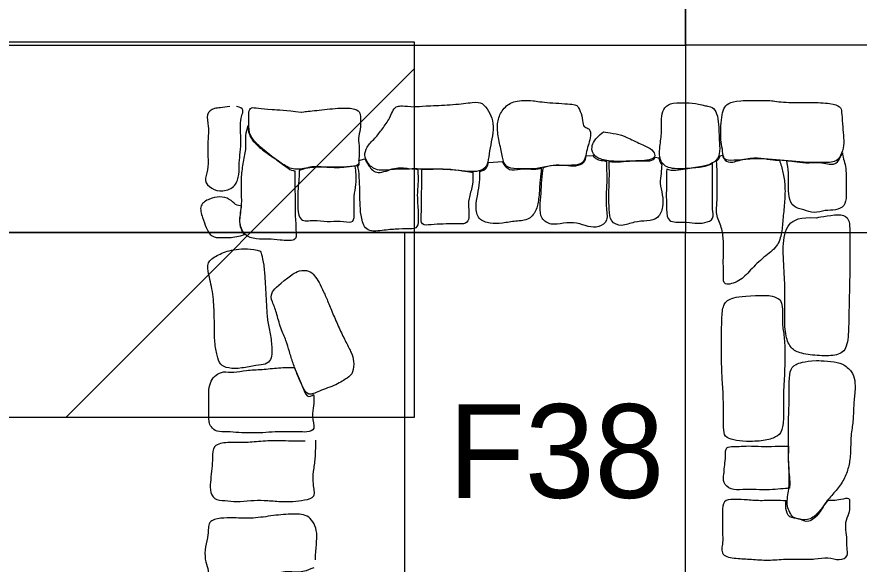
# Model space of a CAD drawing. Extents: x -271.8 to -179.5, y -302.5 to -251.
# Drawn here: x -222.072 to -217.573, y -273.769 to -270.849 of the extents above; entities that cross this region are included whole.
import ezdxf

# ---------------------------------------------------------------- set-up
doc = ezdxf.new("R2010")
doc.units = 0
for name, color, linetype in [('Brick', 7, 'Continuous'), ('Feature Labels', 7, 'Continuous'), ('Pi Sunyer Trench', 7, 'Continuous'), ('Quadrat Boundaries', 7, 'Continuous'), ('Quadrat Boundaries 1981 Field School', 7, 'Continuous')]:
    doc.layers.add(name, color=color, linetype=linetype)

msp = doc.modelspace()

# ---------------------------------------------------------------- linework, layer by layer
at = {"layer": 'Brick'}
for p, q in [((-219.032, -271.5901), (-218.9959, -271.5886)), ((-218.6625, -271.597), (-218.6432, -271.6002)), ((-218.3148, -271.5897), (-218.3029, -271.5875)), ((-220.2453, -271.6148), (-220.2125, -271.6056)), ((-219.553, -271.625), (-219.4788, -271.621))]:
    msp.add_line(p, q, dxfattribs=at)
for points in [[(-220.9341, -271.3271), (-220.975, -271.3351), (-221.019, -271.3305), (-221.0638, -271.3657), (-221.0449, -271.4325), (-221.0523, -271.5103), (-221.0512, -271.5951), (-221.0478, -271.668), (-221.0761, -271.7249), (-221.0342, -271.7665), (-220.9727, -271.7856), (-220.9002, -271.754), (-220.8832, -271.6884), (-220.8856, -271.6264), (-220.878, -271.5738), (-220.8737, -271.5055), (-220.8798, -271.4236), (-220.8736, -271.3799), (-220.8541, -271.3334), (-220.8994, -271.3271)], [(-220.5541, -271.3568), (-220.636, -271.3472), (-220.7179, -271.3423), (-220.7854, -271.3375), (-220.824, -271.3279), (-220.8336, -271.3568), (-220.8336, -271.4002), (-220.8336, -271.4677), (-220.8047, -271.5159), (-220.7179, -271.5882), (-220.6505, -271.6364), (-220.5926, -271.6701), (-220.5059, -271.6508), (-220.4239, -271.6508), (-220.3179, -271.6508), (-220.2697, -271.646), (-220.2456, -271.6412), (-220.2456, -271.6123), (-220.2408, -271.5496), (-220.2504, -271.4966), (-220.236, -271.4484), (-220.236, -271.3954), (-220.236, -271.3616), (-220.2601, -271.3375), (-220.3372, -271.3327), (-220.4625, -271.3472), (-220.5541, -271.3568), (-220.5541, -271.3568), (-220.5541, -271.3568)], [(-219.9468, -271.3279), (-220.0094, -271.3231), (-220.0432, -271.3231), (-220.0624, -271.3423), (-220.0769, -271.3857), (-220.1203, -271.4484), (-220.1588, -271.4966), (-220.207, -271.5448), (-220.2167, -271.5882), (-220.2022, -271.6267), (-220.154, -271.6749), (-220.0576, -271.6605), (-219.9468, -271.6605), (-219.8407, -271.6605), (-219.7251, -271.6653), (-219.6624, -271.6749), (-219.5997, -271.6749), (-219.5612, -271.6508), (-219.5515, -271.5978), (-219.5419, -271.5303), (-219.5274, -271.4677), (-219.5274, -271.4002), (-219.5515, -271.352), (-219.5853, -271.3038), (-219.629, -271.3034), (-219.7395, -271.3182), (-219.8696, -271.3231), (-219.9468, -271.3279), (-219.9468, -271.3279), (-219.9468, -271.3279)], [(-219.3298, -271.2941), (-219.378, -271.2941), (-219.431, -271.299), (-219.4841, -271.3472), (-219.5082, -271.4098), (-219.5033, -271.4821), (-219.4841, -271.5641), (-219.4744, -271.6315), (-219.4407, -271.6605), (-219.3636, -271.6605), (-219.2961, -271.6605), (-219.219, -271.6412), (-219.1419, -271.6412), (-219.0744, -271.6412), (-219.0406, -271.6219), (-219.031, -271.5785), (-219.0214, -271.5351), (-219.0069, -271.4966), (-219.0069, -271.4484), (-219.0358, -271.4387), (-219.0503, -271.4291), (-219.0503, -271.3761), (-219.0744, -271.3279), (-219.084, -271.3134), (-219.2334, -271.3086), (-219.3298, -271.2941), (-219.3298, -271.2941), (-219.3298, -271.2941)], [(-218.3948, -271.3231), (-218.443, -271.3086), (-218.5394, -271.3038), (-218.5972, -271.3134), (-218.6261, -271.352), (-218.6309, -271.405), (-218.6261, -271.4677), (-218.6406, -271.5544), (-218.6406, -271.6123), (-218.602, -271.6605), (-218.496, -271.6605), (-218.3948, -271.646), (-218.3562, -271.6315), (-218.3177, -271.5978), (-218.3177, -271.5351), (-218.3225, -271.4773), (-218.3225, -271.4243), (-218.3321, -271.3616), (-218.3562, -271.3279), (-218.3948, -271.3231), (-218.3948, -271.3231), (-218.3948, -271.3231)], [(-218.0574, -271.2941), (-218.1249, -271.2941), (-218.2213, -271.2941), (-218.2743, -271.3086), (-218.2984, -271.3375), (-218.308, -271.3809), (-218.3128, -271.4484), (-218.3128, -271.5062), (-218.3032, -271.5544), (-218.2984, -271.6026), (-218.2839, -271.6171), (-218.202, -271.6123), (-218.1104, -271.6026), (-218.0285, -271.6123), (-217.9417, -271.6171), (-217.8598, -271.6267), (-217.7827, -271.6267), (-217.6959, -271.6267), (-217.6718, -271.593), (-217.6525, -271.5351), (-217.6573, -271.4821), (-217.6622, -271.4195), (-217.667, -271.352), (-217.6718, -271.3279), (-217.72, -271.3086), (-217.8357, -271.3038), (-217.9513, -271.3086), (-218.0574, -271.2941), (-218.0574, -271.2941), (-218.0574, -271.2941)], [(-220.5879, -271.6707), (-220.5879, -271.6833), (-220.5879, -271.7281), (-220.5859, -271.7956), (-220.585, -271.8702), (-220.5861, -271.9164), (-220.5806, -271.9574), (-220.5825, -271.9954), (-220.574, -272.0487), (-220.6721, -272.0388), (-220.7251, -272.0329), (-220.7924, -272.0367), (-220.8606, -272.0176), (-220.8876, -271.9424), (-220.8686, -271.8647), (-220.8723, -271.7826), (-220.8735, -271.7002), (-220.8618, -271.6232), (-220.8441, -271.5438), (-220.8528, -271.4821), (-220.8415, -271.4444), (-220.8355, -271.4284)], [(-220.8355, -271.4284), (-220.8364, -271.4417), (-220.8373, -271.4744), (-220.7942, -271.5336), (-220.7259, -271.5833), (-220.6554, -271.6308), (-220.6117, -271.6679), (-220.5895, -271.6705), (-220.5879, -271.6707)], [(-218.9394, -271.4628), (-218.9876, -271.5014), (-219.0069, -271.5448), (-218.9924, -271.593), (-218.9346, -271.6171), (-218.8527, -271.6219), (-218.7804, -271.6171), (-218.7177, -271.6171), (-218.6695, -271.6074), (-218.6599, -271.5833), (-218.684, -271.5496), (-218.737, -271.5303), (-218.8189, -271.4869), (-218.8671, -271.4725), (-218.9394, -271.4628), (-218.9394, -271.4628), (-218.9394, -271.4628)], [(-219.2597, -271.6521), (-219.2462, -271.6481), (-219.2079, -271.6356), (-219.1447, -271.64), (-219.0845, -271.6486), (-219.0362, -271.6266), (-219.0331, -271.6019), (-219.032, -271.5901)], [(-218.9959, -271.5886), (-218.9948, -271.5901), (-218.9808, -271.6079), (-218.9521, -271.6146), (-218.9269, -271.6182), (-218.923, -271.6188)], [(-218.9083, -271.6204), (-218.8896, -271.6222), (-218.8477, -271.6231), (-218.7828, -271.6159), (-218.7246, -271.6164), (-218.6761, -271.619), (-218.6642, -271.601), (-218.6625, -271.597)], [(-218.6432, -271.6002), (-218.6426, -271.6043), (-218.6398, -271.6175), (-218.6333, -271.6302), (-218.6275, -271.638)], [(-218.3352, -271.6184), (-218.3277, -271.6125), (-218.3193, -271.6034), (-218.3155, -271.5925), (-218.3148, -271.5897)], [(-218.3029, -271.5875), (-218.3023, -271.5928), (-218.2994, -271.6044), (-218.2682, -271.6341), (-218.1965, -271.6067), (-218.1141, -271.598), (-218.0461, -271.6117), (-218.0088, -271.6137), (-217.9989, -271.6141)], [(-217.6631, -271.5743), (-217.6614, -271.5838), (-217.6571, -271.6063), (-217.645, -271.6452), (-217.6421, -271.6957), (-217.6434, -271.7508), (-217.6415, -271.8043), (-217.6474, -271.8609), (-217.6998, -271.8818), (-217.7536, -271.8787), (-217.8144, -271.9001), (-217.8685, -271.8762), (-217.9269, -271.8682), (-217.9509, -271.8081), (-217.952, -271.746), (-217.949, -271.6804), (-217.9561, -271.6369), (-217.9602, -271.6156)], [(-217.9602, -271.6156), (-217.9541, -271.616), (-217.9204, -271.6185), (-217.8609, -271.6315), (-217.7824, -271.6195), (-217.7009, -271.6475), (-217.6749, -271.5997), (-217.6657, -271.5805), (-217.6631, -271.5743)], [(-220.5633, -271.6682), (-220.5633, -271.6753), (-220.5637, -271.7017), (-220.5693, -271.7471), (-220.572, -271.8134), (-220.5718, -271.8702), (-220.5641, -271.9451), (-220.4856, -271.9305), (-220.4134, -271.9451), (-220.345, -271.9326), (-220.2752, -271.955), (-220.2688, -271.907), (-220.27, -271.8653), (-220.2725, -271.8059), (-220.2587, -271.7428), (-220.2588, -271.6875), (-220.263, -271.6587), (-220.2653, -271.6459)], [(-220.2653, -271.6459), (-220.2667, -271.6459), (-220.2871, -271.6464), (-220.3343, -271.6547), (-220.4167, -271.6532), (-220.4976, -271.6424), (-220.5446, -271.6638), (-220.5633, -271.6682)], [(-220.2522, -271.6446), (-220.2494, -271.6439), (-220.2401, -271.6396), (-220.2439, -271.6252), (-220.2453, -271.6148)], [(-219.9295, -271.6612), (-219.9295, -271.6724), (-219.9294, -271.697), (-219.9283, -271.737), (-219.9357, -271.7968), (-219.9271, -271.8911), (-219.9271, -271.9704), (-219.951, -271.9809), (-220.0342, -271.9799), (-220.1039, -271.986), (-220.2086, -272.0008), (-220.2332, -271.9218), (-220.239, -271.8593), (-220.2401, -271.7734), (-220.2423, -271.7071), (-220.2465, -271.6574), (-220.2522, -271.6446)], [(-220.2125, -271.6056), (-220.2099, -271.6128), (-220.1956, -271.6404), (-220.1502, -271.6972), (-220.0514, -271.6474), (-219.9777, -271.6593), (-219.9352, -271.661), (-219.9295, -271.6612)], [(-219.5987, -271.6746), (-219.5838, -271.6706), (-219.5597, -271.6576), (-219.5541, -271.6345), (-219.553, -271.625)], [(-219.4788, -271.621), (-219.4777, -271.6247), (-219.4708, -271.6416), (-219.4321, -271.674), (-219.3663, -271.655), (-219.3096, -271.6644), (-219.2797, -271.6577), (-219.2715, -271.6555)], [(-218.923, -271.6188), (-218.9227, -271.6289), (-218.9233, -271.6431), (-218.9206, -271.6962), (-218.9226, -271.765), (-218.9278, -271.8617), (-218.9107, -271.9387), (-218.963, -271.9749), (-219.0213, -271.9702), (-219.0792, -271.9452), (-219.1547, -271.9485), (-219.2197, -271.9622), (-219.2749, -271.9271), (-219.2797, -271.8645), (-219.2708, -271.7896), (-219.2703, -271.7199), (-219.2635, -271.6724), (-219.2597, -271.6521)], [(-218.6275, -271.638), (-218.6282, -271.6519), (-218.6305, -271.6835), (-218.64, -271.7347), (-218.622, -271.7982), (-218.6196, -271.8622), (-218.6425, -271.9261), (-218.7054, -271.9385), (-218.7745, -271.94), (-218.8424, -271.9706), (-218.904, -271.9446), (-218.9093, -271.8775), (-218.9104, -271.7896), (-218.9077, -271.7228), (-218.907, -271.6691), (-218.9082, -271.6398), (-218.9083, -271.6204)], [(-218.6012, -271.6609), (-218.6024, -271.6821), (-218.6004, -271.7148), (-218.6044, -271.7896), (-218.6017, -271.8788), (-218.6003, -271.9483), (-218.5076, -271.9408), (-218.4512, -271.9517), (-218.3976, -271.9498), (-218.3446, -271.9284), (-218.36, -271.8738), (-218.3551, -271.8233), (-218.3565, -271.7663), (-218.3562, -271.7151), (-218.3562, -271.6701), (-218.3562, -271.6444), (-218.3562, -271.6315)], [(-218.3562, -271.6315), (-218.369, -271.638), (-218.4136, -271.6541), (-218.495, -271.6557), (-218.5709, -271.6766), (-218.6012, -271.6609)], [(-217.9989, -271.6141), (-217.9919, -271.6357), (-217.9792, -271.6778), (-217.9682, -271.7468), (-217.9698, -271.831), (-217.9803, -271.9208), (-217.9852, -272.0002), (-218.007, -272.0761), (-218.0815, -272.1281), (-218.1574, -272.2015), (-218.2083, -272.2616), (-218.3046, -272.288), (-218.2956, -272.2282), (-218.2993, -272.1819), (-218.2984, -272.1164), (-218.2968, -272.0442), (-218.3053, -271.973), (-218.3416, -271.9028), (-218.3296, -271.8287), (-218.3332, -271.749), (-218.3307, -271.6801), (-218.3338, -271.6356), (-218.3352, -271.6184)], [(-219.6368, -271.6779), (-219.6355, -271.6996), (-219.6346, -271.7509), (-219.6617, -271.8197), (-219.6586, -271.881), (-219.6552, -271.9212), (-219.6686, -271.9565), (-219.7296, -271.9529), (-219.7951, -271.9535), (-219.8597, -271.9574), (-219.9149, -271.9636), (-219.9117, -271.912), (-219.9106, -271.8657), (-219.9121, -271.8116), (-219.9077, -271.7489), (-219.9083, -271.6993), (-219.9083, -271.674), (-219.9083, -271.6615)], [(-219.9083, -271.6615), (-219.8858, -271.6615), (-219.8245, -271.6596), (-219.7421, -271.6608), (-219.6749, -271.6734), (-219.6453, -271.6773), (-219.6368, -271.6779)], [(-219.2715, -271.6555), (-219.2713, -271.6783), (-219.2777, -271.7112), (-219.2831, -271.8182), (-219.2936, -271.8757), (-219.3315, -271.9343), (-219.4076, -271.9376), (-219.479, -271.9506), (-219.5446, -271.9532), (-219.6094, -271.9325), (-219.6241, -271.8603), (-219.6096, -271.7956), (-219.5987, -271.7297), (-219.5984, -271.6908), (-219.5987, -271.6746)], [(-220.8726, -271.8581), (-220.881, -271.8577), (-220.9047, -271.854), (-220.9326, -271.8191), (-220.9899, -271.8047), (-221.0415, -271.8179), (-221.1011, -271.8507), (-221.0794, -271.9228), (-221.0615, -271.9728), (-221.0329, -272.0269), (-220.9811, -272.0263), (-220.9365, -272.0275), (-220.898, -272.0223), (-220.8703, -272.0146), (-220.8553, -272.0099)], [(-220.8553, -272.0099), (-220.8561, -272.0091), (-220.8679, -271.9975), (-220.887, -271.944), (-220.8756, -271.8933), (-220.8726, -271.8581)], [(-217.8019, -271.9207), (-217.8887, -271.9159), (-217.961, -271.9448), (-217.9851, -272.0701), (-217.9706, -272.2292), (-217.9706, -272.34), (-217.9706, -272.4316), (-217.9706, -272.5473), (-217.9417, -272.6148), (-217.8983, -272.6437), (-217.7971, -272.6582), (-217.6959, -272.6582), (-217.6381, -272.6292), (-217.6284, -272.5136), (-217.6284, -272.4027), (-217.6236, -272.2678), (-217.6236, -272.1376), (-217.6236, -272.075), (-217.6236, -271.9882), (-217.6236, -271.94), (-217.6477, -271.9014), (-217.7248, -271.9063), (-217.8019, -271.9207), (-217.8019, -271.9207), (-217.8019, -271.9207)], [(-220.771, -272.0991), (-220.8192, -272.0846), (-220.9107, -272.0846), (-220.9879, -272.1135), (-221.0505, -272.1473), (-221.0553, -272.2003), (-221.0264, -272.2967), (-221.0168, -272.4172), (-221.0168, -272.4991), (-221.0168, -272.5859), (-221.0023, -272.6582), (-220.9879, -272.7064), (-220.9445, -272.7256), (-220.8722, -272.7256), (-220.7902, -272.7064), (-220.742, -272.7064), (-220.7131, -272.6774), (-220.7083, -272.6437), (-220.7131, -272.5569), (-220.7324, -272.4846), (-220.7372, -272.4172), (-220.742, -272.3256), (-220.7469, -272.2485), (-220.7517, -272.1714), (-220.7661, -272.1087), (-220.771, -272.0991), (-220.771, -272.0991), (-220.771, -272.0991)], [(-220.6023, -272.2244), (-220.6649, -272.2726), (-220.7228, -272.3208), (-220.7083, -272.369), (-220.6842, -272.422), (-220.6649, -272.5136), (-220.6312, -272.5762), (-220.6167, -272.6341), (-220.5974, -272.6967), (-220.5733, -272.7594), (-220.5444, -272.8269), (-220.5155, -272.8751), (-220.4625, -272.8461), (-220.3613, -272.8124), (-220.3034, -272.7738), (-220.2745, -272.7497), (-220.2697, -272.6823), (-220.2842, -272.6437), (-220.3131, -272.5859), (-220.3468, -272.5184), (-220.3806, -272.4413), (-220.4095, -272.369), (-220.4336, -272.316), (-220.4577, -272.2629), (-220.4818, -272.2292), (-220.5107, -272.2003), (-220.5637, -272.2003), (-220.6023, -272.2244), (-220.6023, -272.2244), (-220.6023, -272.2244)], [(-218.0574, -272.3352), (-218.1634, -272.3352), (-218.2598, -272.3449), (-218.2984, -272.3786), (-218.308, -272.4413), (-218.308, -272.5666), (-218.308, -272.6485), (-218.308, -272.7546), (-218.2984, -272.8413), (-218.2984, -272.9666), (-218.2984, -273.0437), (-218.2936, -273.0919), (-218.2454, -273.1064), (-218.1827, -273.116), (-218.079, -273.1122), (-218.014, -273.0919), (-217.9851, -273.063), (-217.9754, -272.9955), (-217.9803, -272.8751), (-217.9706, -272.7401), (-217.9706, -272.663), (-217.9706, -272.5618), (-217.9851, -272.4943), (-217.9803, -272.4316), (-217.9851, -272.3834), (-217.9947, -272.3497), (-218.0574, -272.3352), (-218.0574, -272.3352), (-218.0574, -272.3352)], [(-220.4866, -272.8635), (-220.4866, -272.8641), (-220.4862, -272.881), (-220.4843, -272.9211), (-220.5, -272.9787), (-220.4735, -273.0532), (-220.5238, -273.0671), (-220.5683, -273.0609), (-220.628, -273.064), (-220.6923, -273.0614), (-220.758, -273.07), (-220.8207, -273.0671), (-220.8871, -273.0693), (-220.9474, -273.0603), (-221.0074, -273.0656), (-221.0356, -273.0353), (-221.0468, -273.0127), (-221.045, -272.9794), (-221.0462, -272.941), (-221.0448, -272.8895), (-221.0488, -272.8373), (-221.0359, -272.7906), (-221.0102, -272.7587), (-220.9707, -272.7381), (-220.9147, -272.7502), (-220.8486, -272.7321), (-220.7611, -272.7316), (-220.6751, -272.7196), (-220.6127, -272.7195), (-220.589, -272.7199)], [(-220.589, -272.7199), (-220.5839, -272.7334), (-220.5697, -272.7697), (-220.5473, -272.8153), (-220.5233, -272.8868), (-220.4974, -272.8713), (-220.4866, -272.8635)], [(-217.8019, -272.6823), (-217.8694, -272.6871), (-217.9176, -272.7015), (-217.9465, -272.7353), (-217.9465, -272.8172), (-217.9465, -272.8992), (-217.9513, -272.9955), (-217.9513, -273.0823), (-217.9513, -273.1546), (-217.9513, -273.2173), (-217.9465, -273.2944), (-217.9465, -273.3667), (-217.9658, -273.4534), (-217.9321, -273.5209), (-217.9031, -273.5257), (-217.8501, -273.5402), (-217.7923, -273.5016), (-217.7441, -273.4293), (-217.6959, -273.3763), (-217.6525, -273.3185), (-217.6284, -273.251), (-217.6188, -273.1883), (-217.6188, -273.0775), (-217.6043, -273.01), (-217.6043, -272.9233), (-217.5947, -272.8461), (-217.5947, -272.7883), (-217.6091, -272.7401), (-217.6622, -272.6967), (-217.72, -272.6871), (-217.8019, -272.6823), (-217.8019, -272.6823), (-217.8019, -272.6823)], [(-220.532, -273.1137), (-220.6061, -273.1137), (-220.6824, -273.1078), (-220.783, -273.1153), (-220.8702, -273.1228), (-220.9434, -273.1177), (-221.0294, -273.1306), (-221.0248, -273.2049), (-221.0305, -273.257), (-221.0367, -273.3203), (-221.042, -273.3717), (-221.0217, -273.4277), (-220.9587, -273.429), (-220.8999, -273.4374), (-220.8199, -273.4292), (-220.7528, -273.4269), (-220.6722, -273.4352), (-220.5942, -273.4365), (-220.5372, -273.4268), (-220.4712, -273.4148), (-220.4925, -273.3414), (-220.4877, -273.2751), (-220.4766, -273.2042), (-220.4752, -273.154), (-220.4753, -273.1079)], [(-217.9461, -273.364), (-217.9575, -273.3648), (-217.9914, -273.3675), (-218.0508, -273.373), (-218.1235, -273.3714), (-218.1965, -273.3706), (-218.2598, -273.3745), (-218.3032, -273.3346), (-218.2944, -273.2882), (-218.2942, -273.2504), (-218.2854, -273.2096), (-218.2912, -273.1457), (-218.2556, -273.1402), (-218.2156, -273.1413), (-218.1668, -273.1372), (-218.0959, -273.1414), (-218.0236, -273.14), (-217.9722, -273.14), (-217.9512, -273.14)], [(-217.9512, -273.14), (-217.9513, -273.1449), (-217.9514, -273.1706), (-217.9523, -273.2223), (-217.9469, -273.2913), (-217.9425, -273.3416), (-217.9461, -273.364)], [(-217.964, -273.4319), (-217.979, -273.4307), (-218.0326, -273.4273), (-218.1101, -273.4328), (-218.1916, -273.4234), (-218.2448, -273.4245), (-218.3024, -273.4253), (-218.3036, -273.4924), (-218.3029, -273.541), (-218.3038, -273.6018), (-218.2995, -273.6504), (-218.3167, -273.7252), (-218.2281, -273.74), (-218.1508, -273.7422), (-218.0601, -273.7507), (-217.9644, -273.7406), (-217.8854, -273.7421), (-217.8084, -273.7444), (-217.7389, -273.7297), (-217.6777, -273.7525), (-217.6261, -273.727), (-217.642, -273.68), (-217.6356, -273.6383), (-217.6461, -273.587), (-217.6456, -273.5336), (-217.6195, -273.4862), (-217.6259, -273.4535), (-217.6168, -273.4103), (-217.6748, -273.427), (-217.7102, -273.4295), (-217.7343, -273.4297), (-217.7443, -273.4297)], [(-217.7443, -273.4297), (-217.7612, -273.4522), (-217.7821, -273.4978), (-217.8451, -273.5547), (-217.8938, -273.5233), (-217.95, -273.5249), (-217.9685, -273.4721), (-217.9652, -273.4388), (-217.964, -273.4319)], [(-220.4767, -273.7462), (-220.4758, -273.6813), (-220.4577, -273.5989), (-220.5067, -273.5037), (-220.5947, -273.4997), (-220.7012, -273.5086), (-220.8103, -273.5271), (-220.9187, -273.5208), (-220.9814, -273.5224), (-221.0538, -273.5363), (-221.046, -273.615), (-221.0671, -273.6747), (-221.0686, -273.7466), (-221.0493, -273.7917), (-221.0483, -273.8447), (-220.9904, -273.8433), (-220.9229, -273.8425), (-220.8249, -273.8115), (-220.7201, -273.8272), (-220.638, -273.8035), (-220.5669, -273.8131), (-220.5291, -273.8058), (-220.4832, -273.7862)]]:
    msp.add_open_spline(points, degree=3, dxfattribs=at)
at = {"layer": 'Pi Sunyer Trench'}
msp.add_line((-221.8075, -272.9843), (-219.9474, -271.1242), dxfattribs=at)
for points in [[(-220.4474, -270.9843), (-257.9474, -270.9843), (-257.9474, -262.9843), (-220.4474, -262.9843)], [(-220.4474, -272.9843), (-219.9474, -272.9843), (-219.9474, -270.9843), (-220.4474, -270.9843)], [(-259.9474, -272.9843), (-259.9474, -275.7343), (-257.9474, -275.7343), (-257.9474, -272.9843), (-220.4474, -272.9843)]]:
    msp.add_lwpolyline(points, dxfattribs=at)
at = {"layer": 'Quadrat Boundaries'}
for p, q in [((-218.5, -270), (-218.5, -272)), ((-230, -272), (-218.5, -272)), ((-218.5, -272), (-210, -272))]:
    msp.add_line(p, q, dxfattribs=at)
msp.add_lwpolyline([(-220, -275), (-220, -272)], dxfattribs=at)
at = {"layer": 'Quadrat Boundaries 1981 Field School'}
for points in [[(-218.5, -264), (-225.75, -264), (-225.75, -271), (-218.5, -271)], [(-218.5, -272), (-225.75, -272), (-225.75, -279), (-218.5, -279)]]:
    msp.add_lwpolyline(points, close=True, dxfattribs=at)
for points in [[(-218.5, -264), (-214, -264), (-214, -271), (-218.5, -271)], [(-218.5, -272), (-214, -272), (-214, -279), (-218.5, -279)]]:
    msp.add_lwpolyline(points, dxfattribs=at)

# ---------------------------------------------------------------- texts
at = {"layer": 'Feature Labels'}
msp.add_text('F38', height=0.5, dxfattribs=at).set_placement((-219.7666, -273.4154))

doc.saveas('drawing.dxf')
